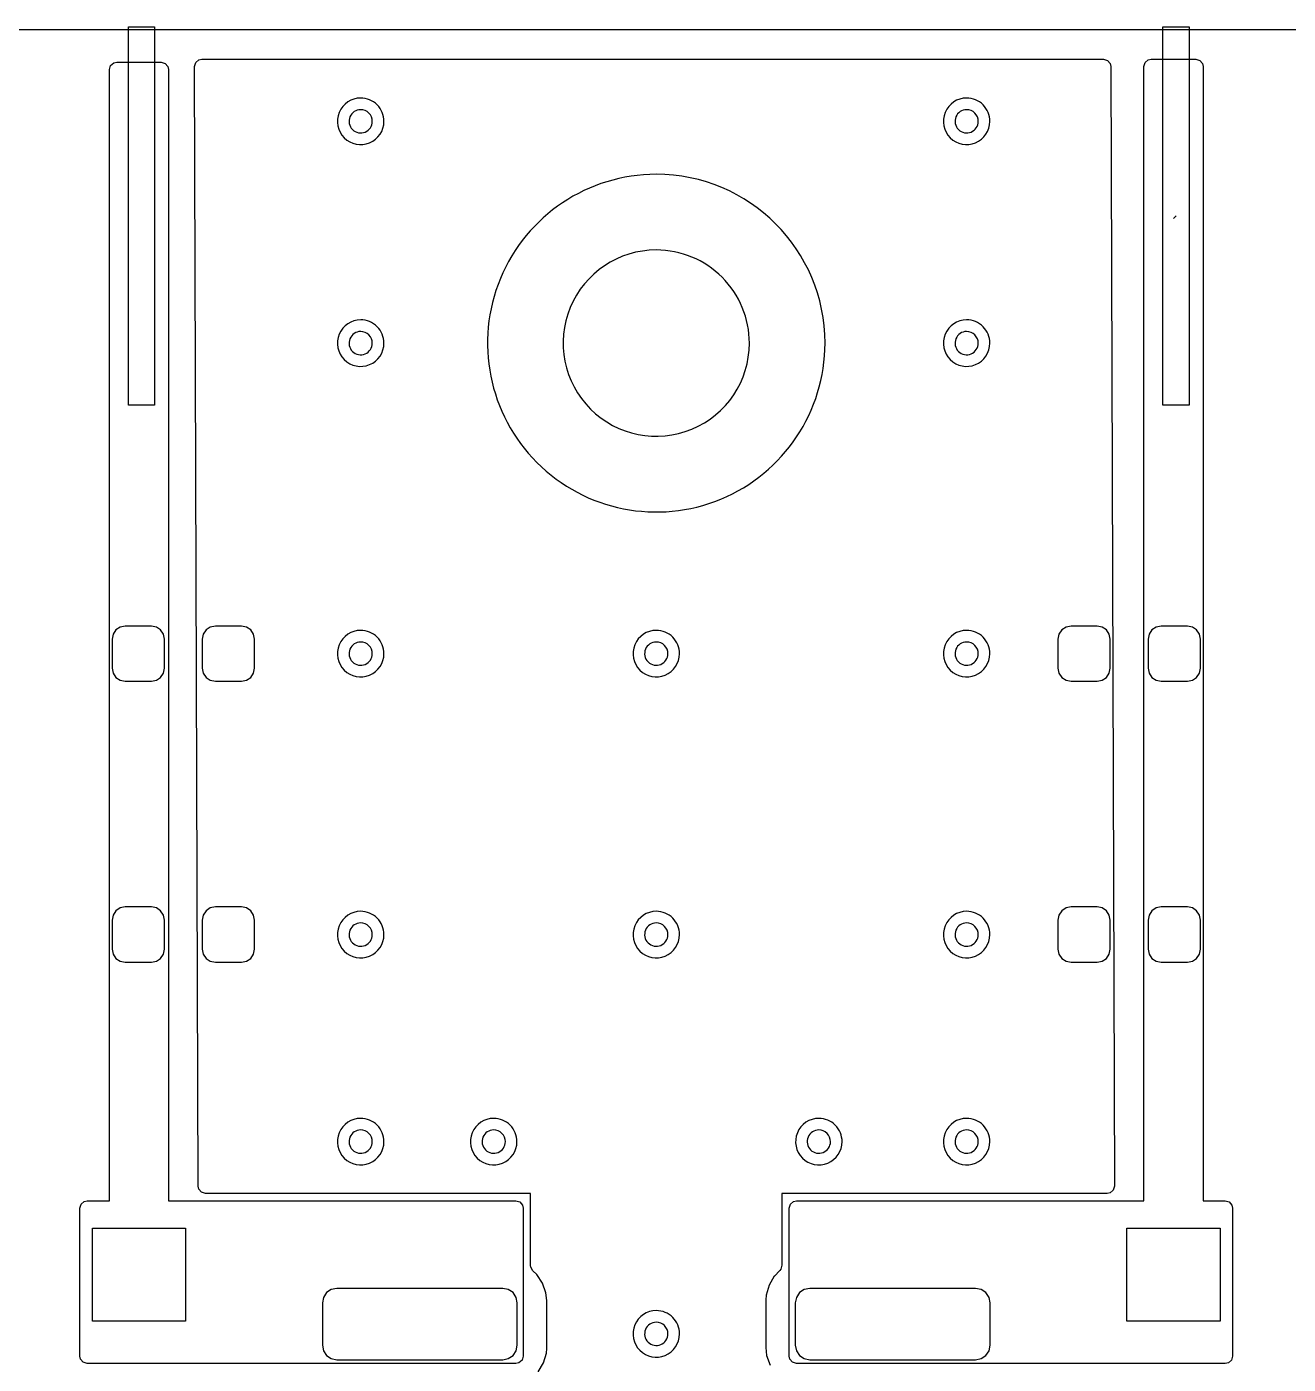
# Model space of a CAD drawing. Extents: x 0.2 to 90.2, y -61.5 to -18.5.
# Drawn here: x 34.35 to 56.03, y -41.43 to -18.46 of the extents above; entities that cross this region are included whole.
import ezdxf

# ---------------------------------------------------------------- set-up
doc = ezdxf.new("R2010")
doc.units = 0
doc.layers.get('0').update_dxf_attribs({"linetype": 'CONTINUOUS'})

msp = doc.modelspace()

# ---------------------------------------------------------------- linework, layer by layer
at = {"color": 7}
for p, q in [((0.2069, -18.509767), (90.2069, -18.509767)), ((40.0847, -19.684567), (40.0847, -19.684567)), ((50.4987, -19.684567), (50.4987, -19.684567)), ((40.0847, -19.884567), (40.0847, -19.884567)), ((50.4987, -19.884567), (50.4987, -19.884567)), ((45.1647, -20.994567), (45.1647, -20.994567)), ((54.0969, -21.709767), (54.0547, -21.751967)), ((45.1647, -22.294567), (45.1647, -22.294567)), ((40.0847, -23.494567), (40.0847, -23.494567)), ((50.4987, -23.494567), (50.4987, -23.494567)), ((40.0847, -23.694567), (40.0847, -23.694567)), ((50.4987, -23.694567), (50.4987, -23.694567)), ((40.0847, -28.828567), (40.0847, -28.828567)), ((45.1647, -28.828567), (45.1647, -28.828567)), ((50.4987, -28.828567), (50.4987, -28.828567)), ((40.0847, -29.028567), (40.0847, -29.028567)), ((45.1647, -29.028567), (45.1647, -29.028567)), ((50.4987, -29.028567), (50.4987, -29.028567)), ((40.0847, -33.654567), (40.0847, -33.654567)), ((45.1647, -33.654567), (45.1647, -33.654567)), ((50.4987, -33.654567), (50.4987, -33.654567)), ((40.0847, -33.854567), (40.0847, -33.854567)), ((45.1647, -33.854567), (45.1647, -33.854567)), ((50.4987, -33.854567), (50.4987, -33.854567)), ((40.0847, -37.210567), (40.0847, -37.210567)), ((42.3707, -37.210567), (42.3707, -37.210567)), ((47.9587, -37.210567), (47.9587, -37.210567)), ((50.4987, -37.210567), (50.4987, -37.210567)), ((40.0847, -37.410567), (40.0847, -37.410567)), ((42.3707, -37.410567), (42.3707, -37.410567)), ((47.9587, -37.410567), (47.9587, -37.410567)), ((50.4987, -37.410567), (50.4987, -37.410567)), ((45.1647, -40.512567), (45.1647, -40.512567)), ((45.1647, -40.712567), (45.1647, -40.712567))]:
    msp.add_line(p, q, dxfattribs=at)
at = {"color": 1}
for p, q in [((36.091901, -24.959766), (36.091901, -18.459768)), ((36.091901, -18.459768), (36.541899, -18.459768)), ((36.541899, -18.459768), (36.541899, -24.959766)), ((53.871901, -24.959766), (53.871901, -18.459768)), ((53.871901, -18.459768), (54.321899, -18.459768)), ((54.321899, -18.459768), (54.321899, -24.959766)), ((35.840358, -19.079953), (35.8927, -19.068567)), ((35.8927, -19.068567), (36.6567, -19.068567)), ((36.6567, -19.068567), (36.724821, -19.088569)), ((37.249235, -19.075982), (37.302743, -19.02932)), ((37.302743, -19.02932), (37.355448, -19.017767)), ((37.355448, -19.017767), (52.851447, -19.017767)), ((52.851447, -19.017767), (52.919568, -19.037769)), ((52.919568, -19.037769), (52.966061, -19.091425)), ((53.566702, -19.075646), (53.620358, -19.029153)), ((53.620358, -19.029153), (53.6727, -19.017767)), ((53.6727, -19.017767), (54.4367, -19.017767)), ((54.4367, -19.017767), (54.504821, -19.037769)), ((54.504821, -19.037769), (54.551314, -19.091425)), ((35.7667, -19.194567), (35.786702, -19.126446)), ((35.7667, -38.626567), (35.7667, -19.194567)), ((35.786702, -19.126446), (35.840358, -19.079953)), ((36.724821, -19.088569), (36.771314, -19.142225)), ((36.771314, -19.142225), (36.7827, -19.194567)), ((36.7827, -19.194567), (36.7827, -38.626567)), ((37.229449, -19.144166), (37.249235, -19.075982)), ((37.290303, -38.373966), (37.229449, -19.144166)), ((52.966061, -19.091425), (52.977446, -19.143368)), ((52.977446, -19.143368), (53.0383, -38.373168)), ((53.5467, -19.143767), (53.566702, -19.075646)), ((53.5467, -38.626567), (53.5467, -19.143767)), ((54.551314, -19.091425), (54.5627, -19.143767)), ((54.5627, -19.143767), (54.5627, -38.626567)), ((36.541899, -24.959766), (36.091901, -24.959766)), ((54.321899, -24.959766), (53.871901, -24.959766)), ((35.828827, -28.892463), (35.8117, -28.978567)), ((35.877601, -28.819468), (35.828827, -28.892463)), ((35.950596, -28.770694), (35.877601, -28.819468)), ((36.0367, -28.753567), (35.950596, -28.770694)), ((36.4867, -28.753567), (36.0367, -28.753567)), ((36.572804, -28.770694), (36.4867, -28.753567)), ((36.645799, -28.819468), (36.572804, -28.770694)), ((36.694573, -28.892463), (36.645799, -28.819468)), ((36.7117, -28.978567), (36.694573, -28.892463)), ((37.378827, -28.892463), (37.3617, -28.978567)), ((37.427601, -28.819468), (37.378827, -28.892463)), ((37.500596, -28.770694), (37.427601, -28.819468)), ((37.5867, -28.753567), (37.500596, -28.770694)), ((38.0367, -28.753567), (37.5867, -28.753567)), ((38.122804, -28.770694), (38.0367, -28.753567)), ((38.195799, -28.819468), (38.122804, -28.770694)), ((38.244573, -28.892463), (38.195799, -28.819468)), ((38.2617, -28.978567), (38.244573, -28.892463)), ((52.084827, -28.892463), (52.0677, -28.978567)), ((52.133601, -28.819468), (52.084827, -28.892463)), ((52.206596, -28.770694), (52.133601, -28.819468)), ((52.2927, -28.753567), (52.206596, -28.770694)), ((52.7427, -28.753567), (52.2927, -28.753567)), ((52.828804, -28.770694), (52.7427, -28.753567)), ((52.901799, -28.819468), (52.828804, -28.770694)), ((52.950573, -28.892463), (52.901799, -28.819468)), ((52.9677, -28.978567), (52.950573, -28.892463)), ((53.634827, -28.892463), (53.6177, -28.978567)), ((53.683601, -28.819468), (53.634827, -28.892463)), ((53.756596, -28.770694), (53.683601, -28.819468)), ((53.8427, -28.753567), (53.756596, -28.770694)), ((54.2927, -28.753567), (53.8427, -28.753567)), ((54.378804, -28.770694), (54.2927, -28.753567)), ((54.451799, -28.819468), (54.378804, -28.770694)), ((54.500573, -28.892463), (54.451799, -28.819468)), ((54.5177, -28.978567), (54.500573, -28.892463)), ((35.8117, -28.978567), (35.8117, -29.478567)), ((36.7117, -29.478567), (36.7117, -28.978567)), ((37.3617, -28.978567), (37.3617, -29.478567)), ((38.2617, -29.478567), (38.2617, -28.978567)), ((52.0677, -28.978567), (52.0677, -29.478567)), ((52.9677, -29.478567), (52.9677, -28.978567)), ((53.6177, -28.978567), (53.6177, -29.478567)), ((54.5177, -29.478567), (54.5177, -28.978567)), ((35.8117, -29.478567), (35.828827, -29.564671)), ((35.828827, -29.564671), (35.877601, -29.637666)), ((36.645799, -29.637666), (36.694573, -29.564671)), ((36.694573, -29.564671), (36.7117, -29.478567)), ((37.3617, -29.478567), (37.378827, -29.564671)), ((37.378827, -29.564671), (37.427601, -29.637666)), ((38.195799, -29.637666), (38.244573, -29.564671)), ((38.244573, -29.564671), (38.2617, -29.478567)), ((52.0677, -29.478567), (52.084827, -29.564671)), ((52.084827, -29.564671), (52.133601, -29.637666)), ((52.901799, -29.637666), (52.950573, -29.564671)), ((52.950573, -29.564671), (52.9677, -29.478567)), ((53.6177, -29.478567), (53.634827, -29.564671)), ((53.634827, -29.564671), (53.683601, -29.637666)), ((54.451799, -29.637666), (54.500573, -29.564671)), ((54.500573, -29.564671), (54.5177, -29.478567)), ((35.877601, -29.637666), (35.950596, -29.68644)), ((35.950596, -29.68644), (36.0367, -29.703567)), ((36.0367, -29.703567), (36.4867, -29.703567)), ((36.4867, -29.703567), (36.572804, -29.68644)), ((36.572804, -29.68644), (36.645799, -29.637666)), ((37.427601, -29.637666), (37.500596, -29.68644)), ((37.500596, -29.68644), (37.5867, -29.703567)), ((37.5867, -29.703567), (38.0367, -29.703567)), ((38.0367, -29.703567), (38.122804, -29.68644)), ((38.122804, -29.68644), (38.195799, -29.637666)), ((52.133601, -29.637666), (52.206596, -29.68644)), ((52.206596, -29.68644), (52.2927, -29.703567)), ((52.2927, -29.703567), (52.7427, -29.703567)), ((52.7427, -29.703567), (52.828804, -29.68644)), ((52.828804, -29.68644), (52.901799, -29.637666)), ((53.683601, -29.637666), (53.756596, -29.68644)), ((53.756596, -29.68644), (53.8427, -29.703567)), ((53.8427, -29.703567), (54.2927, -29.703567)), ((54.2927, -29.703567), (54.378804, -29.68644)), ((54.378804, -29.68644), (54.451799, -29.637666)), ((35.828827, -33.718463), (35.8117, -33.804567)), ((35.877601, -33.645468), (35.828827, -33.718463)), ((35.950596, -33.596694), (35.877601, -33.645468)), ((36.0367, -33.579567), (35.950596, -33.596694)), ((36.4867, -33.579567), (36.0367, -33.579567)), ((36.572804, -33.596694), (36.4867, -33.579567)), ((36.645799, -33.645468), (36.572804, -33.596694)), ((36.694573, -33.718463), (36.645799, -33.645468)), ((36.7117, -33.804567), (36.694573, -33.718463)), ((37.378827, -33.718463), (37.3617, -33.804567)), ((37.427601, -33.645468), (37.378827, -33.718463)), ((37.500596, -33.596694), (37.427601, -33.645468)), ((37.5867, -33.579567), (37.500596, -33.596694)), ((38.0367, -33.579567), (37.5867, -33.579567)), ((38.122804, -33.596694), (38.0367, -33.579567)), ((38.195799, -33.645468), (38.122804, -33.596694)), ((38.244573, -33.718463), (38.195799, -33.645468)), ((38.2617, -33.804567), (38.244573, -33.718463)), ((52.084827, -33.718463), (52.0677, -33.804567)), ((52.133601, -33.645468), (52.084827, -33.718463)), ((52.206596, -33.596694), (52.133601, -33.645468)), ((52.2927, -33.579567), (52.206596, -33.596694)), ((52.7427, -33.579567), (52.2927, -33.579567)), ((52.828804, -33.596694), (52.7427, -33.579567)), ((52.901799, -33.645468), (52.828804, -33.596694)), ((52.950573, -33.718463), (52.901799, -33.645468)), ((52.9677, -33.804567), (52.950573, -33.718463)), ((53.634827, -33.718463), (53.6177, -33.804567)), ((53.683601, -33.645468), (53.634827, -33.718463)), ((53.756596, -33.596694), (53.683601, -33.645468)), ((53.8427, -33.579567), (53.756596, -33.596694)), ((54.2927, -33.579567), (53.8427, -33.579567)), ((54.378804, -33.596694), (54.2927, -33.579567)), ((54.451799, -33.645468), (54.378804, -33.596694)), ((54.500573, -33.718463), (54.451799, -33.645468)), ((54.5177, -33.804567), (54.500573, -33.718463)), ((35.8117, -33.804567), (35.8117, -34.304567)), ((36.7117, -34.304567), (36.7117, -33.804567)), ((37.3617, -33.804567), (37.3617, -34.304567)), ((38.2617, -34.304567), (38.2617, -33.804567)), ((52.0677, -33.804567), (52.0677, -34.304567)), ((52.9677, -34.304567), (52.9677, -33.804567)), ((53.6177, -33.804567), (53.6177, -34.304567)), ((54.5177, -34.304567), (54.5177, -33.804567)), ((35.8117, -34.304567), (35.828827, -34.390671)), ((35.828827, -34.390671), (35.877601, -34.463666)), ((36.645799, -34.463666), (36.694573, -34.390671)), ((36.694573, -34.390671), (36.7117, -34.304567)), ((37.3617, -34.304567), (37.378827, -34.390671)), ((37.378827, -34.390671), (37.427601, -34.463666)), ((38.195799, -34.463666), (38.244573, -34.390671)), ((38.244573, -34.390671), (38.2617, -34.304567)), ((52.0677, -34.304567), (52.084827, -34.390671)), ((52.084827, -34.390671), (52.133601, -34.463666)), ((52.901799, -34.463666), (52.950573, -34.390671)), ((52.950573, -34.390671), (52.9677, -34.304567)), ((53.6177, -34.304567), (53.634827, -34.390671)), ((53.634827, -34.390671), (53.683601, -34.463666)), ((54.451799, -34.463666), (54.500573, -34.390671)), ((54.500573, -34.390671), (54.5177, -34.304567)), ((35.877601, -34.463666), (35.950596, -34.51244)), ((35.950596, -34.51244), (36.0367, -34.529567)), ((36.0367, -34.529567), (36.4867, -34.529567)), ((36.4867, -34.529567), (36.572804, -34.51244)), ((36.572804, -34.51244), (36.645799, -34.463666)), ((37.427601, -34.463666), (37.500596, -34.51244)), ((37.500596, -34.51244), (37.5867, -34.529567)), ((37.5867, -34.529567), (38.0367, -34.529567)), ((38.0367, -34.529567), (38.122804, -34.51244)), ((38.122804, -34.51244), (38.195799, -34.463666)), ((52.133601, -34.463666), (52.206596, -34.51244)), ((52.206596, -34.51244), (52.2927, -34.529567)), ((52.2927, -34.529567), (52.7427, -34.529567)), ((52.7427, -34.529567), (52.828804, -34.51244)), ((52.828804, -34.51244), (52.901799, -34.463666)), ((53.683601, -34.463666), (53.756596, -34.51244)), ((53.756596, -34.51244), (53.8427, -34.529567)), ((53.8427, -34.529567), (54.2927, -34.529567)), ((54.2927, -34.529567), (54.378804, -34.51244)), ((54.378804, -34.51244), (54.451799, -34.463666)), ((37.301688, -38.425909), (37.290303, -38.373966)), ((37.348181, -38.479565), (37.301688, -38.425909)), ((37.416302, -38.499567), (37.348181, -38.479565)), ((43.0057, -38.499567), (37.416302, -38.499567)), ((43.0057, -39.737462), (43.0057, -38.499567)), ((52.912301, -38.499567), (47.3237, -38.499567)), ((47.3237, -38.499567), (47.3237, -39.735341)), ((52.965006, -38.488014), (52.912301, -38.499567)), ((53.018514, -38.441352), (52.965006, -38.488014)), ((53.0383, -38.373168), (53.018514, -38.441352)), ((35.2587, -38.752567), (35.278702, -38.684446)), ((35.2587, -41.294567), (35.2587, -38.752567)), ((35.278702, -38.684446), (35.332358, -38.637953)), ((35.332358, -38.637953), (35.3847, -38.626567)), ((35.3847, -38.626567), (35.7667, -38.626567)), ((36.7827, -38.626567), (42.7527, -38.626567)), ((42.7527, -38.626567), (42.820821, -38.646569)), ((42.820821, -38.646569), (42.867314, -38.700225)), ((42.867314, -38.700225), (42.8787, -38.752567)), ((42.8787, -38.752567), (42.8787, -41.294567)), ((47.4507, -38.752567), (47.470702, -38.684446)), ((47.4507, -41.294567), (47.4507, -38.752567)), ((47.470702, -38.684446), (47.524358, -38.637953)), ((47.524358, -38.637953), (47.5767, -38.626567)), ((47.5767, -38.626567), (53.5467, -38.626567)), ((54.5627, -38.626567), (54.9447, -38.626567)), ((54.9447, -38.626567), (55.012821, -38.646569)), ((55.012821, -38.646569), (55.059314, -38.700225)), ((55.059314, -38.700225), (55.0707, -38.752567)), ((55.0707, -38.752567), (55.0707, -41.294567)), ((35.474701, -39.096568), (37.074699, -39.096568)), ((35.474701, -40.696566), (35.474701, -39.096568)), ((37.074699, -39.096568), (37.074699, -40.696566)), ((53.254701, -40.696566), (53.254701, -39.096568)), ((53.254701, -39.096568), (54.854699, -39.096568)), ((54.854699, -39.096568), (54.854699, -40.696566)), ((43.009349, -39.767566), (43.0057, -39.737462)), ((47.3237, -39.735341), (47.303698, -39.803462)), ((43.045047, -39.828935), (43.009349, -39.767566)), ((43.111431, -39.891821), (43.045047, -39.828935)), ((43.208387, -40.039704), (43.111431, -39.891821)), ((47.192342, -39.924212), (47.103525, -40.077122)), ((47.197377, -39.918897), (47.192342, -39.924212)), ((47.19738, -39.918893), (47.197377, -39.918897)), ((47.289173, -39.821993), (47.19738, -39.918893)), ((47.303698, -39.803462), (47.289173, -39.821993)), ((39.498923, -40.20479), (39.44473, -40.285896)), ((39.580029, -40.150597), (39.498923, -40.20479)), ((39.6757, -40.131567), (39.580029, -40.150597)), ((42.5257, -40.131568), (39.6757, -40.131567)), ((42.621371, -40.150598), (42.5257, -40.131568)), ((42.702477, -40.204791), (42.621371, -40.150598)), ((42.75667, -40.285897), (42.702477, -40.204791)), ((43.268722, -40.205925), (43.208387, -40.039704)), ((47.103525, -40.077122), (47.052267, -40.246363)), ((47.626923, -40.20479), (47.57273, -40.285896)), ((47.708029, -40.150597), (47.626923, -40.20479)), ((47.8037, -40.131567), (47.708029, -40.150597)), ((50.6537, -40.131568), (47.8037, -40.131567)), ((50.749371, -40.150598), (50.6537, -40.131568)), ((50.830477, -40.204791), (50.749371, -40.150598)), ((50.88467, -40.285897), (50.830477, -40.204791)), ((39.44473, -40.285896), (39.4257, -40.381567)), ((39.4257, -40.381567), (39.4257, -41.106566)), ((42.7757, -40.381568), (42.75667, -40.285897)), ((42.7757, -41.106567), (42.7757, -40.381568)), ((43.2842, -40.338682), (43.268722, -40.205925)), ((43.2842, -41.162589), (43.2842, -40.338682)), ((47.052267, -40.246363), (47.0452, -40.325545)), ((47.0452, -40.325545), (47.0452, -41.149452)), ((47.57273, -40.285896), (47.5537, -40.381567)), ((47.5537, -40.381567), (47.5537, -41.106566)), ((50.9037, -40.381568), (50.88467, -40.285897)), ((50.9037, -41.106567), (50.9037, -40.381568)), ((37.074699, -40.696566), (35.474701, -40.696566)), ((54.854699, -40.696566), (53.254701, -40.696566)), ((39.4257, -41.106566), (39.44473, -41.202237)), ((42.75667, -41.202238), (42.7757, -41.106567)), ((47.5537, -41.106566), (47.57273, -41.202237)), ((50.88467, -41.202238), (50.9037, -41.106567)), ((35.270086, -41.346909), (35.2587, -41.294567)), ((35.316579, -41.400565), (35.270086, -41.346909)), ((39.44473, -41.202237), (39.498923, -41.283343)), ((39.498923, -41.283343), (39.580029, -41.337536)), ((39.580029, -41.337536), (39.6757, -41.356566)), ((42.5257, -41.356567), (42.621371, -41.337537)), ((42.621371, -41.337537), (42.702477, -41.283344)), ((42.702477, -41.283344), (42.75667, -41.202238)), ((42.8787, -41.294567), (42.858698, -41.362688)), ((43.225875, -41.411012), (43.277133, -41.241771)), ((43.277133, -41.241771), (43.2842, -41.162589)), ((47.0452, -41.149452), (47.060678, -41.282209)), ((47.060678, -41.282209), (47.121013, -41.44843)), ((47.462086, -41.346909), (47.4507, -41.294567)), ((47.508579, -41.400565), (47.462086, -41.346909)), ((47.57273, -41.202237), (47.626923, -41.283343)), ((47.626923, -41.283343), (47.708029, -41.337536)), ((47.708029, -41.337536), (47.8037, -41.356566)), ((50.6537, -41.356567), (50.749371, -41.337537)), ((50.749371, -41.337537), (50.830477, -41.283344)), ((50.830477, -41.283344), (50.88467, -41.202238)), ((55.0707, -41.294567), (55.050698, -41.362688)), ((35.3847, -41.420567), (35.316579, -41.400565)), ((42.7527, -41.420567), (35.3847, -41.420567)), ((39.6757, -41.356566), (42.5257, -41.356567)), ((42.805042, -41.409181), (42.7527, -41.420567)), ((42.858698, -41.362688), (42.805042, -41.409181)), ((43.137057, -41.563922), (43.225875, -41.411012)), ((47.5767, -41.420567), (47.508579, -41.400565)), ((54.9447, -41.420567), (47.5767, -41.420567)), ((47.8037, -41.356566), (50.6537, -41.356567)), ((54.997042, -41.409181), (54.9447, -41.420567)), ((55.050698, -41.362688), (54.997042, -41.409181))]:
    msp.add_line(p, q, dxfattribs=at)
at = {"color": 7}
for points in [[(40.0847, -19.684567), (39.922915, -19.684567), (39.777061, -19.782024), (39.715148, -19.931494)], [(40.367543, -19.801725), (40.292528, -19.72671), (40.190787, -19.684567), (40.0847, -19.684567)], [(50.4987, -19.684567), (50.336915, -19.684567), (50.191061, -19.782024), (50.129148, -19.931494)], [(50.781543, -19.801725), (50.706528, -19.72671), (50.604787, -19.684567), (50.4987, -19.684567)], [(39.715148, -19.931494), (39.653236, -20.080964), (39.687458, -20.253011), (39.801857, -20.36741)], [(40.0847, -19.884567), (40.003808, -19.884567), (39.93088, -19.933296), (39.899924, -20.008031)], [(40.226121, -19.943146), (40.188614, -19.905639), (40.137743, -19.884567), (40.0847, -19.884567)], [(40.2847, -20.084567), (40.2847, -20.031524), (40.263629, -19.980653), (40.226121, -19.943146)], [(40.4847, -20.084567), (40.4847, -19.978481), (40.442557, -19.876739), (40.367543, -19.801725)], [(50.129148, -19.931494), (50.067236, -20.080964), (50.101458, -20.253011), (50.215857, -20.36741)], [(50.4987, -19.884567), (50.417808, -19.884567), (50.34488, -19.933296), (50.313924, -20.008031)], [(50.640121, -19.943146), (50.602614, -19.905639), (50.551743, -19.884567), (50.4987, -19.884567)], [(50.6987, -20.084567), (50.6987, -20.031524), (50.677629, -19.980653), (50.640121, -19.943146)], [(50.8987, -20.084567), (50.8987, -19.978481), (50.856557, -19.876739), (50.781543, -19.801725)], [(39.899924, -20.008031), (39.868968, -20.082766), (39.886079, -20.168789), (39.943279, -20.225989)], [(40.161237, -20.269343), (40.235972, -20.238387), (40.2847, -20.16546), (40.2847, -20.084567)], [(40.237773, -20.454119), (40.387243, -20.392207), (40.4847, -20.246352), (40.4847, -20.084567)], [(50.313924, -20.008031), (50.282968, -20.082766), (50.300079, -20.168789), (50.357279, -20.225989)], [(50.575237, -20.269343), (50.649972, -20.238387), (50.6987, -20.16546), (50.6987, -20.084567)], [(50.651773, -20.454119), (50.801243, -20.392207), (50.8987, -20.246352), (50.8987, -20.084567)], [(39.801857, -20.36741), (39.916256, -20.481809), (40.088304, -20.516032), (40.237773, -20.454119)], [(39.943279, -20.225989), (40.000478, -20.283188), (40.086502, -20.300299), (40.161237, -20.269343)], [(50.215857, -20.36741), (50.330256, -20.481809), (50.502304, -20.516032), (50.651773, -20.454119)], [(50.357279, -20.225989), (50.414478, -20.283188), (50.500502, -20.300299), (50.575237, -20.269343)], [(45.1647, -20.994567), (43.991759, -20.994567), (42.934314, -21.70113), (42.485449, -22.784785)], [(48.0647, -23.894567), (48.0647, -22.292942), (46.766326, -20.994567), (45.1647, -20.994567)], [(45.1647, -22.294567), (44.51756, -22.294567), (43.934142, -22.684395), (43.686493, -23.282274)], [(46.296071, -22.763197), (45.996013, -22.463138), (45.589046, -22.294567), (45.1647, -22.294567)], [(42.485449, -22.784785), (42.036584, -23.868441), (42.284696, -25.115783), (43.11409, -25.945177)], [(46.7647, -23.894567), (46.7647, -23.470221), (46.596129, -23.063255), (46.296071, -22.763197)], [(43.686493, -23.282274), (43.438843, -23.880153), (43.575732, -24.568341), (44.033329, -25.025938)], [(40.0847, -23.494567), (39.922915, -23.494567), (39.777061, -23.592024), (39.715148, -23.741494)], [(40.367543, -23.611725), (40.292528, -23.53671), (40.190787, -23.494567), (40.0847, -23.494567)], [(40.4847, -23.894567), (40.4847, -23.788481), (40.442557, -23.686739), (40.367543, -23.611725)], [(50.4987, -23.494567), (50.336915, -23.494567), (50.191061, -23.592024), (50.129148, -23.741494)], [(50.781543, -23.611725), (50.706528, -23.53671), (50.604787, -23.494567), (50.4987, -23.494567)], [(50.8987, -23.894567), (50.8987, -23.788481), (50.856557, -23.686739), (50.781543, -23.611725)], [(39.715148, -23.741494), (39.653236, -23.890964), (39.687458, -24.063011), (39.801857, -24.17741)], [(39.899924, -23.818031), (39.868968, -23.892766), (39.886079, -23.978789), (39.943279, -24.035989)], [(40.0847, -23.694567), (40.003808, -23.694567), (39.93088, -23.743296), (39.899924, -23.818031)], [(40.226121, -23.753146), (40.188614, -23.715639), (40.137743, -23.694567), (40.0847, -23.694567)], [(40.2847, -23.894567), (40.2847, -23.841524), (40.263629, -23.790653), (40.226121, -23.753146)], [(50.129148, -23.741494), (50.067236, -23.890964), (50.101458, -24.063011), (50.215857, -24.17741)], [(50.313924, -23.818031), (50.282968, -23.892766), (50.300079, -23.978789), (50.357279, -24.035989)], [(50.4987, -23.694567), (50.417808, -23.694567), (50.34488, -23.743296), (50.313924, -23.818031)], [(50.640121, -23.753146), (50.602614, -23.715639), (50.551743, -23.694567), (50.4987, -23.694567)], [(50.6987, -23.894567), (50.6987, -23.841524), (50.677629, -23.790653), (50.640121, -23.753146)], [(39.943279, -24.035989), (40.000478, -24.093188), (40.086502, -24.110299), (40.161237, -24.079343)], [(40.161237, -24.079343), (40.235972, -24.048387), (40.2847, -23.97546), (40.2847, -23.894567)], [(40.237773, -24.264119), (40.387243, -24.202207), (40.4847, -24.056352), (40.4847, -23.894567)], [(45.776993, -25.372775), (46.374873, -25.125125), (46.7647, -24.541707), (46.7647, -23.894567)], [(46.274482, -26.573818), (47.358138, -26.124953), (48.0647, -25.067508), (48.0647, -23.894567)], [(50.357279, -24.035989), (50.414478, -24.093188), (50.500502, -24.110299), (50.575237, -24.079343)], [(50.575237, -24.079343), (50.649972, -24.048387), (50.6987, -23.97546), (50.6987, -23.894567)], [(50.651773, -24.264119), (50.801243, -24.202207), (50.8987, -24.056352), (50.8987, -23.894567)], [(39.801857, -24.17741), (39.916256, -24.291809), (40.088304, -24.326032), (40.237773, -24.264119)], [(50.215857, -24.17741), (50.330256, -24.291809), (50.502304, -24.326032), (50.651773, -24.264119)], [(44.033329, -25.025938), (44.490926, -25.483535), (45.179114, -25.620424), (45.776993, -25.372775)], [(43.11409, -25.945177), (43.943485, -26.774571), (45.190826, -27.022683), (46.274482, -26.573818)], [(40.0847, -28.828567), (39.922915, -28.828567), (39.777061, -28.926024), (39.715148, -29.075494)], [(40.367543, -28.945725), (40.292528, -28.87071), (40.190787, -28.828567), (40.0847, -28.828567)], [(40.4847, -29.228567), (40.4847, -29.122481), (40.442557, -29.020739), (40.367543, -28.945725)], [(45.1647, -28.828567), (45.002915, -28.828567), (44.857061, -28.926024), (44.795148, -29.075494)], [(45.447543, -28.945725), (45.372528, -28.87071), (45.270787, -28.828567), (45.1647, -28.828567)], [(45.5647, -29.228567), (45.5647, -29.122481), (45.522557, -29.020739), (45.447543, -28.945725)], [(50.4987, -28.828567), (50.336915, -28.828567), (50.191061, -28.926024), (50.129148, -29.075494)], [(50.781543, -28.945725), (50.706528, -28.87071), (50.604787, -28.828567), (50.4987, -28.828567)], [(50.8987, -29.228567), (50.8987, -29.122481), (50.856557, -29.020739), (50.781543, -28.945725)], [(39.715148, -29.075494), (39.653236, -29.224964), (39.687458, -29.397011), (39.801857, -29.51141)], [(39.899924, -29.152031), (39.868968, -29.226766), (39.886079, -29.312789), (39.943279, -29.369989)], [(40.0847, -29.028567), (40.003808, -29.028567), (39.93088, -29.077296), (39.899924, -29.152031)], [(40.226121, -29.087146), (40.188614, -29.049639), (40.137743, -29.028567), (40.0847, -29.028567)], [(40.2847, -29.228567), (40.2847, -29.175524), (40.263629, -29.124653), (40.226121, -29.087146)], [(44.795148, -29.075494), (44.733236, -29.224964), (44.767458, -29.397011), (44.881857, -29.51141)], [(44.979924, -29.152031), (44.948968, -29.226766), (44.966079, -29.312789), (45.023279, -29.369989)], [(45.1647, -29.028567), (45.083808, -29.028567), (45.01088, -29.077296), (44.979924, -29.152031)], [(45.306121, -29.087146), (45.268614, -29.049639), (45.217743, -29.028567), (45.1647, -29.028567)], [(45.3647, -29.228567), (45.3647, -29.175524), (45.343629, -29.124653), (45.306121, -29.087146)], [(50.129148, -29.075494), (50.067236, -29.224964), (50.101458, -29.397011), (50.215857, -29.51141)], [(50.313924, -29.152031), (50.282968, -29.226766), (50.300079, -29.312789), (50.357279, -29.369989)], [(50.4987, -29.028567), (50.417808, -29.028567), (50.34488, -29.077296), (50.313924, -29.152031)], [(50.640121, -29.087146), (50.602614, -29.049639), (50.551743, -29.028567), (50.4987, -29.028567)], [(50.6987, -29.228567), (50.6987, -29.175524), (50.677629, -29.124653), (50.640121, -29.087146)], [(39.943279, -29.369989), (40.000478, -29.427188), (40.086502, -29.444299), (40.161237, -29.413343)], [(40.161237, -29.413343), (40.235972, -29.382387), (40.2847, -29.30946), (40.2847, -29.228567)], [(40.237773, -29.598119), (40.387243, -29.536207), (40.4847, -29.390352), (40.4847, -29.228567)], [(45.023279, -29.369989), (45.080478, -29.427188), (45.166502, -29.444299), (45.241237, -29.413343)], [(45.241237, -29.413343), (45.315972, -29.382387), (45.3647, -29.30946), (45.3647, -29.228567)], [(45.317773, -29.598119), (45.467243, -29.536207), (45.5647, -29.390352), (45.5647, -29.228567)], [(50.357279, -29.369989), (50.414478, -29.427188), (50.500502, -29.444299), (50.575237, -29.413343)], [(50.575237, -29.413343), (50.649972, -29.382387), (50.6987, -29.30946), (50.6987, -29.228567)], [(50.651773, -29.598119), (50.801243, -29.536207), (50.8987, -29.390352), (50.8987, -29.228567)], [(39.801857, -29.51141), (39.916256, -29.625809), (40.088304, -29.660032), (40.237773, -29.598119)], [(44.881857, -29.51141), (44.996256, -29.625809), (45.168304, -29.660032), (45.317773, -29.598119)], [(50.215857, -29.51141), (50.330256, -29.625809), (50.502304, -29.660032), (50.651773, -29.598119)], [(40.0847, -33.654567), (39.922915, -33.654567), (39.777061, -33.752024), (39.715148, -33.901494)], [(40.367543, -33.771725), (40.292528, -33.69671), (40.190787, -33.654567), (40.0847, -33.654567)], [(40.4847, -34.054567), (40.4847, -33.948481), (40.442557, -33.846739), (40.367543, -33.771725)], [(45.1647, -33.654567), (45.002915, -33.654567), (44.857061, -33.752024), (44.795148, -33.901494)], [(45.447543, -33.771725), (45.372528, -33.69671), (45.270787, -33.654567), (45.1647, -33.654567)], [(45.5647, -34.054567), (45.5647, -33.948481), (45.522557, -33.846739), (45.447543, -33.771725)], [(50.4987, -33.654567), (50.336915, -33.654567), (50.191061, -33.752024), (50.129148, -33.901494)], [(50.781543, -33.771725), (50.706528, -33.69671), (50.604787, -33.654567), (50.4987, -33.654567)], [(50.8987, -34.054567), (50.8987, -33.948481), (50.856557, -33.846739), (50.781543, -33.771725)], [(39.715148, -33.901494), (39.653236, -34.050964), (39.687458, -34.223011), (39.801857, -34.33741)], [(39.899924, -33.978031), (39.868968, -34.052766), (39.886079, -34.138789), (39.943279, -34.195989)], [(40.0847, -33.854567), (40.003808, -33.854567), (39.93088, -33.903296), (39.899924, -33.978031)], [(40.226121, -33.913146), (40.188614, -33.875639), (40.137743, -33.854567), (40.0847, -33.854567)], [(40.2847, -34.054567), (40.2847, -34.001524), (40.263629, -33.950653), (40.226121, -33.913146)], [(44.795148, -33.901494), (44.733236, -34.050964), (44.767458, -34.223011), (44.881857, -34.33741)], [(44.979924, -33.978031), (44.948968, -34.052766), (44.966079, -34.138789), (45.023279, -34.195989)], [(45.1647, -33.854567), (45.083808, -33.854567), (45.01088, -33.903296), (44.979924, -33.978031)], [(45.306121, -33.913146), (45.268614, -33.875639), (45.217743, -33.854567), (45.1647, -33.854567)], [(45.3647, -34.054567), (45.3647, -34.001524), (45.343629, -33.950653), (45.306121, -33.913146)], [(50.129148, -33.901494), (50.067236, -34.050964), (50.101458, -34.223011), (50.215857, -34.33741)], [(50.313924, -33.978031), (50.282968, -34.052766), (50.300079, -34.138789), (50.357279, -34.195989)], [(50.4987, -33.854567), (50.417808, -33.854567), (50.34488, -33.903296), (50.313924, -33.978031)], [(50.640121, -33.913146), (50.602614, -33.875639), (50.551743, -33.854567), (50.4987, -33.854567)], [(50.6987, -34.054567), (50.6987, -34.001524), (50.677629, -33.950653), (50.640121, -33.913146)], [(39.943279, -34.195989), (40.000478, -34.253188), (40.086502, -34.270299), (40.161237, -34.239343)], [(40.161237, -34.239343), (40.235972, -34.208387), (40.2847, -34.13546), (40.2847, -34.054567)], [(40.237773, -34.424119), (40.387243, -34.362207), (40.4847, -34.216352), (40.4847, -34.054567)], [(45.023279, -34.195989), (45.080478, -34.253188), (45.166502, -34.270299), (45.241237, -34.239343)], [(45.241237, -34.239343), (45.315972, -34.208387), (45.3647, -34.13546), (45.3647, -34.054567)], [(45.317773, -34.424119), (45.467243, -34.362207), (45.5647, -34.216352), (45.5647, -34.054567)], [(50.357279, -34.195989), (50.414478, -34.253188), (50.500502, -34.270299), (50.575237, -34.239343)], [(50.575237, -34.239343), (50.649972, -34.208387), (50.6987, -34.13546), (50.6987, -34.054567)], [(50.651773, -34.424119), (50.801243, -34.362207), (50.8987, -34.216352), (50.8987, -34.054567)], [(39.801857, -34.33741), (39.916256, -34.451809), (40.088304, -34.486032), (40.237773, -34.424119)], [(44.881857, -34.33741), (44.996256, -34.451809), (45.168304, -34.486032), (45.317773, -34.424119)], [(50.215857, -34.33741), (50.330256, -34.451809), (50.502304, -34.486032), (50.651773, -34.424119)], [(40.0847, -37.210567), (39.922915, -37.210567), (39.777061, -37.308024), (39.715148, -37.457494)], [(40.367543, -37.327725), (40.292528, -37.25271), (40.190787, -37.210567), (40.0847, -37.210567)], [(42.3707, -37.210567), (42.208915, -37.210567), (42.063061, -37.308024), (42.001148, -37.457494)], [(42.653543, -37.327725), (42.578528, -37.25271), (42.476787, -37.210567), (42.3707, -37.210567)], [(47.9587, -37.210567), (47.796915, -37.210567), (47.651061, -37.308024), (47.589148, -37.457494)], [(48.241543, -37.327725), (48.166528, -37.25271), (48.064787, -37.210567), (47.9587, -37.210567)], [(50.4987, -37.210567), (50.336915, -37.210567), (50.191061, -37.308024), (50.129148, -37.457494)], [(50.781543, -37.327725), (50.706528, -37.25271), (50.604787, -37.210567), (50.4987, -37.210567)], [(40.0847, -37.410567), (40.003808, -37.410567), (39.93088, -37.459296), (39.899924, -37.534031)], [(40.226121, -37.469146), (40.188614, -37.431639), (40.137743, -37.410567), (40.0847, -37.410567)], [(40.4847, -37.610567), (40.4847, -37.504481), (40.442557, -37.402739), (40.367543, -37.327725)], [(42.3707, -37.410567), (42.289808, -37.410567), (42.21688, -37.459296), (42.185924, -37.534031)], [(42.512121, -37.469146), (42.474614, -37.431639), (42.423743, -37.410567), (42.3707, -37.410567)], [(42.7707, -37.610567), (42.7707, -37.504481), (42.728557, -37.402739), (42.653543, -37.327725)], [(47.9587, -37.410567), (47.877808, -37.410567), (47.80488, -37.459296), (47.773924, -37.534031)], [(48.100121, -37.469146), (48.062614, -37.431639), (48.011743, -37.410567), (47.9587, -37.410567)], [(48.3587, -37.610567), (48.3587, -37.504481), (48.316557, -37.402739), (48.241543, -37.327725)], [(50.4987, -37.410567), (50.417808, -37.410567), (50.34488, -37.459296), (50.313924, -37.534031)], [(50.640121, -37.469146), (50.602614, -37.431639), (50.551743, -37.410567), (50.4987, -37.410567)], [(50.8987, -37.610567), (50.8987, -37.504481), (50.856557, -37.402739), (50.781543, -37.327725)], [(39.715148, -37.457494), (39.653236, -37.606964), (39.687458, -37.779011), (39.801857, -37.89341)], [(39.899924, -37.534031), (39.868968, -37.608766), (39.886079, -37.694789), (39.943279, -37.751989)], [(40.161237, -37.795343), (40.235972, -37.764387), (40.2847, -37.69146), (40.2847, -37.610567)], [(40.2847, -37.610567), (40.2847, -37.557524), (40.263629, -37.506653), (40.226121, -37.469146)], [(40.237773, -37.980119), (40.387243, -37.918207), (40.4847, -37.772352), (40.4847, -37.610567)], [(42.001148, -37.457494), (41.939236, -37.606964), (41.973458, -37.779011), (42.087857, -37.89341)], [(42.185924, -37.534031), (42.154968, -37.608766), (42.172079, -37.694789), (42.229279, -37.751989)], [(42.447237, -37.795343), (42.521972, -37.764387), (42.5707, -37.69146), (42.5707, -37.610567)], [(42.5707, -37.610567), (42.5707, -37.557524), (42.549629, -37.506653), (42.512121, -37.469146)], [(42.523773, -37.980119), (42.673243, -37.918207), (42.7707, -37.772352), (42.7707, -37.610567)], [(47.589148, -37.457494), (47.527236, -37.606964), (47.561458, -37.779011), (47.675857, -37.89341)], [(47.773924, -37.534031), (47.742968, -37.608766), (47.760079, -37.694789), (47.817279, -37.751989)], [(48.035237, -37.795343), (48.109972, -37.764387), (48.1587, -37.69146), (48.1587, -37.610567)], [(48.1587, -37.610567), (48.1587, -37.557524), (48.137629, -37.506653), (48.100121, -37.469146)], [(48.111773, -37.980119), (48.261243, -37.918207), (48.3587, -37.772352), (48.3587, -37.610567)], [(50.129148, -37.457494), (50.067236, -37.606964), (50.101458, -37.779011), (50.215857, -37.89341)], [(50.313924, -37.534031), (50.282968, -37.608766), (50.300079, -37.694789), (50.357279, -37.751989)], [(50.575237, -37.795343), (50.649972, -37.764387), (50.6987, -37.69146), (50.6987, -37.610567)], [(50.6987, -37.610567), (50.6987, -37.557524), (50.677629, -37.506653), (50.640121, -37.469146)], [(50.651773, -37.980119), (50.801243, -37.918207), (50.8987, -37.772352), (50.8987, -37.610567)], [(39.801857, -37.89341), (39.916256, -38.007809), (40.088304, -38.042032), (40.237773, -37.980119)], [(39.943279, -37.751989), (40.000478, -37.809188), (40.086502, -37.826299), (40.161237, -37.795343)], [(42.087857, -37.89341), (42.202256, -38.007809), (42.374304, -38.042032), (42.523773, -37.980119)], [(42.229279, -37.751989), (42.286478, -37.809188), (42.372502, -37.826299), (42.447237, -37.795343)], [(47.675857, -37.89341), (47.790256, -38.007809), (47.962304, -38.042032), (48.111773, -37.980119)], [(47.817279, -37.751989), (47.874478, -37.809188), (47.960502, -37.826299), (48.035237, -37.795343)], [(50.215857, -37.89341), (50.330256, -38.007809), (50.502304, -38.042032), (50.651773, -37.980119)], [(50.357279, -37.751989), (50.414478, -37.809188), (50.500502, -37.826299), (50.575237, -37.795343)], [(45.1647, -40.512567), (45.002915, -40.512567), (44.857061, -40.610024), (44.795148, -40.759494)], [(45.447543, -40.629725), (45.372528, -40.55471), (45.270787, -40.512567), (45.1647, -40.512567)], [(45.5647, -40.912567), (45.5647, -40.806481), (45.522557, -40.704739), (45.447543, -40.629725)], [(44.795148, -40.759494), (44.733236, -40.908964), (44.767458, -41.081011), (44.881857, -41.19541)], [(44.979924, -40.836031), (44.948968, -40.910766), (44.966079, -40.996789), (45.023279, -41.053989)], [(45.1647, -40.712567), (45.083808, -40.712567), (45.01088, -40.761296), (44.979924, -40.836031)], [(45.306121, -40.771146), (45.268614, -40.733639), (45.217743, -40.712567), (45.1647, -40.712567)], [(45.3647, -40.912567), (45.3647, -40.859524), (45.343629, -40.808653), (45.306121, -40.771146)], [(45.023279, -41.053989), (45.080478, -41.111188), (45.166502, -41.128299), (45.241237, -41.097343)], [(45.241237, -41.097343), (45.315972, -41.066387), (45.3647, -40.99346), (45.3647, -40.912567)], [(45.317773, -41.282119), (45.467243, -41.220207), (45.5647, -41.074352), (45.5647, -40.912567)], [(44.881857, -41.19541), (44.996256, -41.309809), (45.168304, -41.344032), (45.317773, -41.282119)]]:
    msp.add_open_spline(points, degree=3, dxfattribs=at)

doc.saveas('drawing.dxf')
